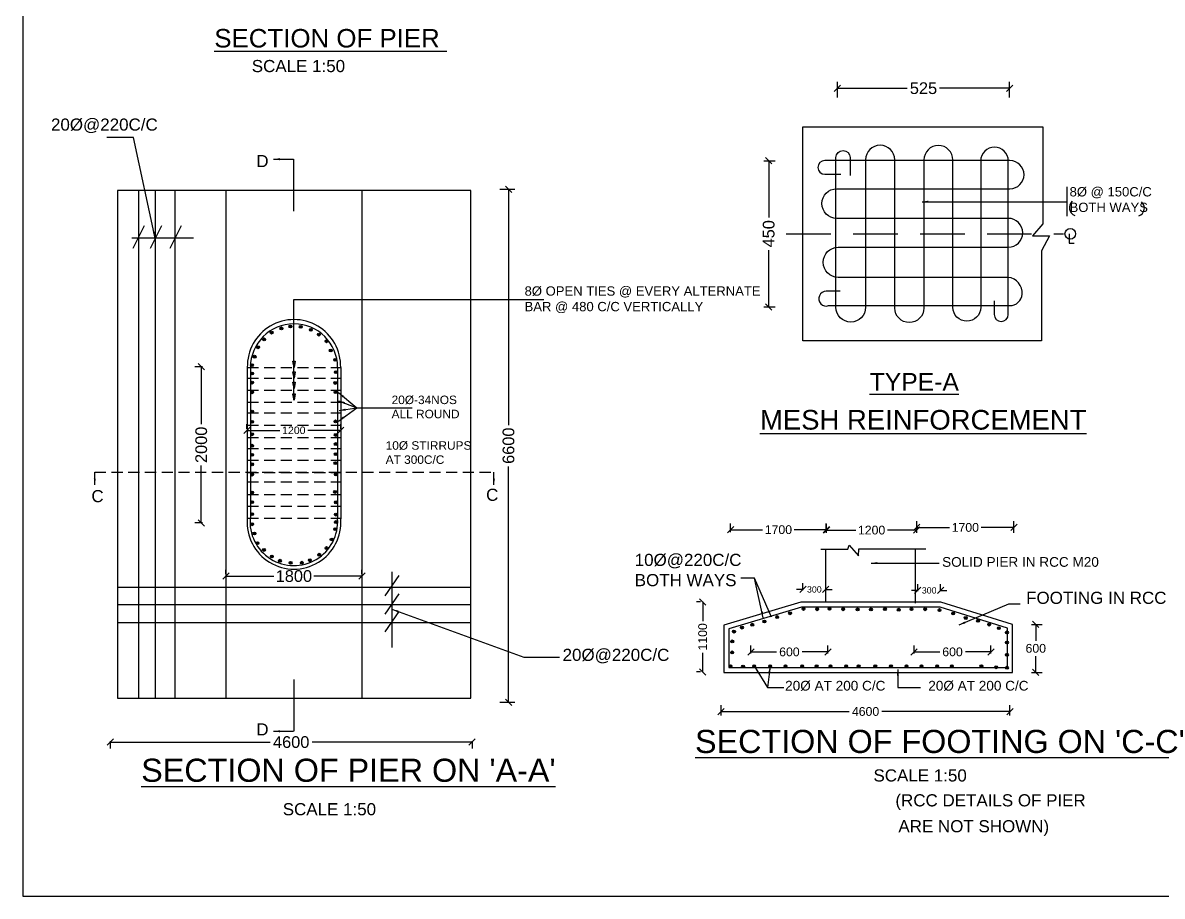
# Model space of a CAD drawing. Header units: inches. Extents: x 19306 to 19400.3, y 18779.3 to 18840.9.
# Drawn here: x 19305.98 to 19338.42, y 18779.34 to 18804.22 of the extents above; entities that cross this region are included whole.
import ezdxf

# ---------------------------------------------------------------- set-up
doc = ezdxf.new("R2010")
doc.units = ezdxf.units.IN
doc.header["$MEASUREMENT"] = 0
doc.linetypes.add('HIDDEN', pattern=[9.525, 6.35, -3.175])
for name, color, linetype in [('DIMENSION', 255, 'Continuous'), ('DRAWING', 2, 'Continuous'), ('HATCH', 7, 'Continuous'), ('TEXT', 255, 'Continuous')]:
    doc.layers.add(name, color=color, linetype=linetype)
doc.styles.get("Standard").update_dxf_attribs({"font": 'arial.ttf'})
doc.dimstyles.get("Standard").update_dxf_attribs({"dimtxt": 0.18, "dimasz": 0.18, "dimexe": 0.18, "dimexo": 0.0625, "dimgap": 0.09, "dimtad": 0, "dimtih": 1, "dimtoh": 1, "dimdec": 4, "dimzin": 0, "dimdsep": 46, "dimtxsty": 'Standard', "dimblk": 'OBLIQUE', "dimcen": 0.09, "dimadec": 0, "dimazin": 0, "dimtfac": 1, "dimtdec": 4, "dimtofl": 0, "dimtmove": 0, "dimatfit": 3, "dimfxl": 1, "dimtolj": 1, "dimtzin": 0, "dimarcsym": 0})

# ---------------------------------------------------------------- blocks, each defined once
blk = doc.blocks.new('_Oblique')
at = {"color": 0, "linetype": 'ByBlock', "lineweight": -2}
blk.add_line((-0.5, -0.5), (0.5, 0.5), dxfattribs=at)
blk = doc.blocks.new('*D3')
at = {"layer": 'Defpoints', "color": 0, "transparency": 16777216}
for p in [(19319.496, 18799.476), (19319.496, 18784.866), (19319.805, 18784.866)]:
    blk.add_point(p, dxfattribs=at)
at = {"layer": 'DIMENSION', "color": 0, "lineweight": -2, "transparency": 16777216}
for p, q in [((19319.558, 18799.476), (19319.985, 18799.476)), ((19319.805, 18799.476), (19319.805, 18792.759)), ((19319.805, 18784.866), (19319.805, 18791.583)), ((19319.558, 18784.866), (19319.985, 18784.866))]:
    blk.add_line(p, q, dxfattribs=at)
at = {"layer": 'DIMENSION', "color": 0, "lineweight": -2, "transparency": 16777216, "xscale": 0.18, "yscale": 0.18, "zscale": 0.18}
for p, rotation in [((19319.805, 18799.476), 90), ((19319.805, 18784.866), 270)]:
    blk.add_blockref('_Oblique', p, dxfattribs=dict(at, rotation=rotation))
at = {"layer": 'DIMENSION', "color": 0, "transparency": 16777216, "insert": (19319.805, 18792.171), "char_height": 0.3333, "attachment_point": 5, "rotation": 90}
blk.add_mtext('\\A1;6600', dxfattribs=at)
blk = doc.blocks.new('*D4')
at = {"layer": 'Defpoints', "color": 0, "transparency": 16777216}
for p in [(19308.468, 18783.816), (19318.765, 18783.816), (19318.765, 18783.729)]:
    blk.add_point(p, dxfattribs=at)
at = {"layer": 'DIMENSION', "color": 0, "lineweight": -2, "transparency": 16777216}
for p, q in [((19308.468, 18783.753), (19308.468, 18783.549)), ((19308.468, 18783.729), (19313.023, 18783.729)), ((19318.765, 18783.729), (19314.21, 18783.729)), ((19318.765, 18783.753), (19318.765, 18783.549))]:
    blk.add_line(p, q, dxfattribs=at)
at = {"layer": 'DIMENSION', "color": 0, "lineweight": -2, "transparency": 16777216, "xscale": 0.18, "yscale": 0.18, "zscale": 0.18, "rotation": 180}
blk.add_blockref('_Oblique', (19308.468, 18783.729), dxfattribs=at)
at = {"layer": 'DIMENSION', "color": 0, "lineweight": -2, "transparency": 16777216, "xscale": 0.18, "yscale": 0.18, "zscale": 0.18}
blk.add_blockref('_Oblique', (19318.765, 18783.729), dxfattribs=at)
at = {"layer": 'DIMENSION', "color": 0, "transparency": 16777216, "insert": (19313.617, 18783.729), "char_height": 0.3333, "attachment_point": 5}
blk.add_mtext('\\A1;4600', dxfattribs=at)
blk = doc.blocks.new('*D5')
at = {"layer": 'Defpoints', "color": 0, "transparency": 16777216}
for p in [(19312.357, 18792.591), (19315.026, 18792.609), (19315.026, 18792.591)]:
    blk.add_point(p, dxfattribs=at)
at = {"layer": 'DIMENSION', "color": 0, "lineweight": -2, "transparency": 16777216}
for p, q in [((19312.357, 18792.653), (19312.357, 18792.789)), ((19312.357, 18792.609), (19313.292, 18792.609)), ((19315.026, 18792.609), (19314.091, 18792.609)), ((19315.026, 18792.653), (19315.026, 18792.789))]:
    blk.add_line(p, q, dxfattribs=at)
at = {"layer": 'DIMENSION', "color": 0, "lineweight": -2, "transparency": 16777216, "xscale": 0.18, "yscale": 0.18, "zscale": 0.18, "rotation": 180}
blk.add_blockref('_Oblique', (19312.357, 18792.609), dxfattribs=at)
at = {"layer": 'DIMENSION', "color": 0, "lineweight": -2, "transparency": 16777216, "xscale": 0.18, "yscale": 0.18, "zscale": 0.18}
blk.add_blockref('_Oblique', (19315.026, 18792.609), dxfattribs=at)
at = {"layer": 'DIMENSION', "color": 0, "transparency": 16777216, "insert": (19313.692, 18792.609), "char_height": 0.2143, "attachment_point": 5}
blk.add_mtext('\\A1;1200', dxfattribs=at)
blk = doc.blocks.new('*D6')
at = {"layer": 'Defpoints', "color": 0, "transparency": 16777216}
for p in [(19311.152, 18794.421), (19311.057, 18789.971), (19311.152, 18789.971)]:
    blk.add_point(p, dxfattribs=at)
at = {"layer": 'DIMENSION', "color": 0, "lineweight": -2, "transparency": 16777216}
for p, q in [((19311.089, 18794.421), (19310.877, 18794.421)), ((19311.057, 18794.421), (19311.057, 18792.786)), ((19311.057, 18789.971), (19311.057, 18791.606)), ((19311.089, 18789.971), (19310.877, 18789.971))]:
    blk.add_line(p, q, dxfattribs=at)
at = {"layer": 'DIMENSION', "color": 0, "lineweight": -2, "transparency": 16777216, "xscale": 0.18, "yscale": 0.18, "zscale": 0.18}
for p, rotation in [((19311.057, 18794.421), 90), ((19311.057, 18789.971), 270)]:
    blk.add_blockref('_Oblique', p, dxfattribs=dict(at, rotation=rotation))
at = {"layer": 'DIMENSION', "color": 0, "transparency": 16777216, "insert": (19311.057, 18792.196), "char_height": 0.3333, "attachment_point": 5, "rotation": 90}
blk.add_mtext('\\A1;2000', dxfattribs=at)
blk = doc.blocks.new('*D7')
at = {"layer": 'Defpoints', "color": 0, "transparency": 16777216}
for p in [(19326.126, 18789.648), (19328.852, 18789.779), (19328.852, 18789.648)]:
    blk.add_point(p, dxfattribs=at)
at = {"layer": 'DIMENSION', "color": 0, "lineweight": -2, "transparency": 16777216}
for p, q in [((19326.126, 18789.71), (19326.126, 18789.959)), ((19328.852, 18789.71), (19328.852, 18789.959)), ((19326.126, 18789.779), (19327.038, 18789.779)), ((19328.852, 18789.779), (19327.94, 18789.779))]:
    blk.add_line(p, q, dxfattribs=at)
at = {"layer": 'DIMENSION', "color": 0, "lineweight": -2, "transparency": 16777216, "xscale": 0.18, "yscale": 0.18, "zscale": 0.18, "rotation": 180}
blk.add_blockref('_Oblique', (19326.126, 18789.779), dxfattribs=at)
at = {"layer": 'DIMENSION', "color": 0, "lineweight": -2, "transparency": 16777216, "xscale": 0.18, "yscale": 0.18, "zscale": 0.18}
blk.add_blockref('_Oblique', (19328.852, 18789.779), dxfattribs=at)
at = {"layer": 'DIMENSION', "color": 0, "transparency": 16777216, "insert": (19327.489, 18789.779), "char_height": 0.25, "attachment_point": 5}
blk.add_mtext('\\A1;1700', dxfattribs=at)
blk = doc.blocks.new('*D8')
at = {"layer": 'Defpoints', "color": 0, "transparency": 16777216}
for p in [(19328.859, 18789.626), (19331.426, 18789.767), (19331.426, 18789.626)]:
    blk.add_point(p, dxfattribs=at)
at = {"layer": 'DIMENSION', "color": 0, "lineweight": -2, "transparency": 16777216}
for p, q in [((19328.859, 18789.689), (19328.859, 18789.947)), ((19331.426, 18789.689), (19331.426, 18789.947)), ((19328.859, 18789.767), (19329.691, 18789.767)), ((19331.426, 18789.767), (19330.593, 18789.767))]:
    blk.add_line(p, q, dxfattribs=at)
at = {"layer": 'DIMENSION', "color": 0, "lineweight": -2, "transparency": 16777216, "xscale": 0.18, "yscale": 0.18, "zscale": 0.18, "rotation": 180}
blk.add_blockref('_Oblique', (19328.859, 18789.767), dxfattribs=at)
at = {"layer": 'DIMENSION', "color": 0, "lineweight": -2, "transparency": 16777216, "xscale": 0.18, "yscale": 0.18, "zscale": 0.18}
blk.add_blockref('_Oblique', (19331.426, 18789.767), dxfattribs=at)
at = {"layer": 'DIMENSION', "color": 0, "transparency": 16777216, "insert": (19330.142, 18789.767), "char_height": 0.25, "attachment_point": 5}
blk.add_mtext('\\A1;1200', dxfattribs=at)
blk = doc.blocks.new('*D9')
at = {"layer": 'Defpoints', "color": 0, "transparency": 16777216}
for p in [(19331.426, 18789.629), (19334.194, 18789.843), (19334.194, 18789.629)]:
    blk.add_point(p, dxfattribs=at)
at = {"layer": 'DIMENSION', "color": 0, "lineweight": -2, "transparency": 16777216}
for p, q in [((19331.426, 18789.691), (19331.426, 18790.023)), ((19334.194, 18789.691), (19334.194, 18790.023)), ((19331.426, 18789.843), (19332.359, 18789.843)), ((19334.194, 18789.843), (19333.261, 18789.843))]:
    blk.add_line(p, q, dxfattribs=at)
at = {"layer": 'DIMENSION', "color": 0, "lineweight": -2, "transparency": 16777216, "xscale": 0.18, "yscale": 0.18, "zscale": 0.18, "rotation": 180}
blk.add_blockref('_Oblique', (19331.426, 18789.843), dxfattribs=at)
at = {"layer": 'DIMENSION', "color": 0, "lineweight": -2, "transparency": 16777216, "xscale": 0.18, "yscale": 0.18, "zscale": 0.18}
blk.add_blockref('_Oblique', (19334.194, 18789.843), dxfattribs=at)
at = {"layer": 'DIMENSION', "color": 0, "transparency": 16777216, "insert": (19332.81, 18789.843), "char_height": 0.25, "attachment_point": 5}
blk.add_mtext('\\A1;1700', dxfattribs=at)
blk = doc.blocks.new('*D10')
at = {"layer": 'Defpoints', "color": 0, "transparency": 16777216}
for p in [(19328.186, 18787.992), (19328.836, 18788.078), (19328.836, 18787.992)]:
    blk.add_point(p, dxfattribs=at)
at = {"layer": 'DIMENSION', "color": 0, "lineweight": -2, "transparency": 16777216}
for p, q in [((19328.186, 18788.078), (19328.006, 18788.078)), ((19328.186, 18788.054), (19328.186, 18788.258)), ((19328.836, 18788.054), (19328.836, 18788.258)), ((19328.836, 18788.078), (19329.016, 18788.078))]:
    blk.add_line(p, q, dxfattribs=at)
at = {"layer": 'DIMENSION', "color": 0, "lineweight": -2, "transparency": 16777216, "xscale": 0.18, "yscale": 0.18, "zscale": 0.18}
blk.add_blockref('_Oblique', (19328.186, 18788.078), dxfattribs=at)
at = {"layer": 'DIMENSION', "color": 0, "lineweight": -2, "transparency": 16777216, "xscale": 0.18, "yscale": 0.18, "zscale": 0.18, "rotation": 180}
blk.add_blockref('_Oblique', (19328.836, 18788.078), dxfattribs=at)
at = {"layer": 'DIMENSION', "color": 0, "transparency": 16777216, "insert": (19328.511, 18788.078), "char_height": 0.18, "attachment_point": 5}
blk.add_mtext('\\A1;300', dxfattribs=at)
blk = doc.blocks.new('*D11')
at = {"layer": 'Defpoints', "color": 0, "transparency": 16777216}
for p in [(19332.104, 18788.05), (19331.455, 18787.964), (19332.104, 18787.964)]:
    blk.add_point(p, dxfattribs=at)
at = {"layer": 'DIMENSION', "color": 0, "lineweight": -2, "transparency": 16777216}
for p, q in [((19331.455, 18788.05), (19331.275, 18788.05)), ((19331.455, 18788.027), (19331.455, 18788.23)), ((19332.104, 18788.027), (19332.104, 18788.23)), ((19332.104, 18788.05), (19332.284, 18788.05))]:
    blk.add_line(p, q, dxfattribs=at)
at = {"layer": 'DIMENSION', "color": 0, "lineweight": -2, "transparency": 16777216, "xscale": 0.18, "yscale": 0.18, "zscale": 0.18}
blk.add_blockref('_Oblique', (19331.455, 18788.05), dxfattribs=at)
at = {"layer": 'DIMENSION', "color": 0, "lineweight": -2, "transparency": 16777216, "xscale": 0.18, "yscale": 0.18, "zscale": 0.18, "rotation": 180}
blk.add_blockref('_Oblique', (19332.104, 18788.05), dxfattribs=at)
at = {"layer": 'DIMENSION', "color": 0, "transparency": 16777216, "insert": (19331.78, 18788.05), "char_height": 0.18, "attachment_point": 5}
blk.add_mtext('\\A1;300', dxfattribs=at)
blk = doc.blocks.new('*D12')
at = {"layer": 'Defpoints', "color": 0, "transparency": 16777216}
for p in [(19326.707, 18786.186), (19328.897, 18786.298), (19328.897, 18786.186)]:
    blk.add_point(p, dxfattribs=at)
at = {"layer": 'DIMENSION', "color": 0, "lineweight": -2, "transparency": 16777216}
for p, q in [((19326.707, 18786.249), (19326.707, 18786.478)), ((19328.897, 18786.249), (19328.897, 18786.478)), ((19326.707, 18786.298), (19327.435, 18786.298)), ((19328.897, 18786.298), (19328.168, 18786.298))]:
    blk.add_line(p, q, dxfattribs=at)
at = {"layer": 'DIMENSION', "color": 0, "lineweight": -2, "transparency": 16777216, "xscale": 0.18, "yscale": 0.18, "zscale": 0.18, "rotation": 180}
blk.add_blockref('_Oblique', (19326.707, 18786.298), dxfattribs=at)
at = {"layer": 'DIMENSION', "color": 0, "lineweight": -2, "transparency": 16777216, "xscale": 0.18, "yscale": 0.18, "zscale": 0.18}
blk.add_blockref('_Oblique', (19328.897, 18786.298), dxfattribs=at)
at = {"layer": 'DIMENSION', "color": 0, "transparency": 16777216, "insert": (19327.802, 18786.298), "char_height": 0.25, "attachment_point": 5}
blk.add_mtext('\\A1;600', dxfattribs=at)
blk = doc.blocks.new('*D13')
at = {"layer": 'Defpoints', "color": 0, "transparency": 16777216}
for p in [(19325.858, 18784.426), (19334.081, 18784.601), (19334.081, 18784.426)]:
    blk.add_point(p, dxfattribs=at)
at = {"layer": 'DIMENSION', "color": 0, "lineweight": -2, "transparency": 16777216}
for p, q in [((19325.858, 18784.488), (19325.858, 18784.781)), ((19334.081, 18784.488), (19334.081, 18784.781)), ((19325.858, 18784.601), (19329.502, 18784.601)), ((19334.081, 18784.601), (19330.437, 18784.601))]:
    blk.add_line(p, q, dxfattribs=at)
at = {"layer": 'DIMENSION', "color": 0, "lineweight": -2, "transparency": 16777216, "xscale": 0.18, "yscale": 0.18, "zscale": 0.18, "rotation": 180}
blk.add_blockref('_Oblique', (19325.858, 18784.601), dxfattribs=at)
at = {"layer": 'DIMENSION', "color": 0, "lineweight": -2, "transparency": 16777216, "xscale": 0.18, "yscale": 0.18, "zscale": 0.18}
blk.add_blockref('_Oblique', (19334.081, 18784.601), dxfattribs=at)
at = {"layer": 'DIMENSION', "color": 0, "transparency": 16777216, "insert": (19329.97, 18784.601), "char_height": 0.25, "attachment_point": 5}
blk.add_mtext('\\A1;4600', dxfattribs=at)
blk = doc.blocks.new('*D21')
at = {"layer": 'Defpoints', "color": 0, "transparency": 16777216}
for p in [(19334.071, 18802.352), (19329.167, 18802.029), (19334.071, 18802.029)]:
    blk.add_point(p, dxfattribs=at)
at = {"layer": 'DIMENSION', "color": 0, "lineweight": -2, "transparency": 16777216}
for p, q in [((19329.167, 18802.091), (19329.167, 18802.532)), ((19329.167, 18802.352), (19331.159, 18802.352)), ((19334.071, 18802.352), (19332.078, 18802.352)), ((19334.071, 18802.091), (19334.071, 18802.532))]:
    blk.add_line(p, q, dxfattribs=at)
at = {"layer": 'DIMENSION', "color": 0, "lineweight": -2, "transparency": 16777216, "xscale": 0.18, "yscale": 0.18, "zscale": 0.18, "rotation": 180}
blk.add_blockref('_Oblique', (19329.167, 18802.352), dxfattribs=at)
at = {"layer": 'DIMENSION', "color": 0, "lineweight": -2, "transparency": 16777216, "xscale": 0.18, "yscale": 0.18, "zscale": 0.18}
blk.add_blockref('_Oblique', (19334.071, 18802.352), dxfattribs=at)
at = {"layer": 'DIMENSION', "color": 0, "transparency": 16777216, "insert": (19331.619, 18802.352), "char_height": 0.3333, "attachment_point": 5}
blk.add_mtext('\\A1;525', dxfattribs=at)
blk = doc.blocks.new('*D22')
at = {"layer": 'Defpoints', "color": 0, "transparency": 16777216}
for p in [(19327.008, 18800.289), (19327.008, 18796.125), (19327.212, 18796.125)]:
    blk.add_point(p, dxfattribs=at)
at = {"layer": 'DIMENSION', "color": 0, "lineweight": -2, "transparency": 16777216}
for p, q in [((19327.07, 18800.289), (19327.392, 18800.289)), ((19327.212, 18800.289), (19327.212, 18798.671)), ((19327.212, 18796.125), (19327.212, 18797.743)), ((19327.07, 18796.125), (19327.392, 18796.125))]:
    blk.add_line(p, q, dxfattribs=at)
at = {"layer": 'DIMENSION', "color": 0, "lineweight": -2, "transparency": 16777216, "xscale": 0.18, "yscale": 0.18, "zscale": 0.18}
for p, rotation in [((19327.212, 18800.289), 90), ((19327.212, 18796.125), 270)]:
    blk.add_blockref('_Oblique', p, dxfattribs=dict(at, rotation=rotation))
at = {"layer": 'DIMENSION', "color": 0, "transparency": 16777216, "insert": (19327.212, 18798.207), "char_height": 0.3333, "attachment_point": 5, "rotation": 90}
blk.add_mtext('\\A1;450', dxfattribs=at)
blk = doc.blocks.new('*D93')
at = {"layer": 'Defpoints', "color": 0, "transparency": 16777216}
for p in [(19331.351, 18786.186), (19333.541, 18786.298), (19333.541, 18786.186)]:
    blk.add_point(p, dxfattribs=at)
at = {"layer": 'DIMENSION', "color": 0, "lineweight": -2, "transparency": 16777216}
for p, q in [((19331.351, 18786.249), (19331.351, 18786.478)), ((19333.541, 18786.249), (19333.541, 18786.478)), ((19331.351, 18786.298), (19332.08, 18786.298)), ((19333.541, 18786.298), (19332.812, 18786.298))]:
    blk.add_line(p, q, dxfattribs=at)
at = {"layer": 'DIMENSION', "color": 0, "lineweight": -2, "transparency": 16777216, "xscale": 0.18, "yscale": 0.18, "zscale": 0.18, "rotation": 180}
blk.add_blockref('_Oblique', (19331.351, 18786.298), dxfattribs=at)
at = {"layer": 'DIMENSION', "color": 0, "lineweight": -2, "transparency": 16777216, "xscale": 0.18, "yscale": 0.18, "zscale": 0.18}
blk.add_blockref('_Oblique', (19333.541, 18786.298), dxfattribs=at)
at = {"layer": 'DIMENSION', "color": 0, "transparency": 16777216, "insert": (19332.446, 18786.298), "char_height": 0.25, "attachment_point": 5}
blk.add_mtext('\\A1;600', dxfattribs=at)
blk = doc.blocks.new('*D123')
at = {"layer": 'Defpoints', "color": 0, "transparency": 16777216}
for p in [(19325.337, 18787.724), (19325.333, 18785.731), (19325.337, 18785.731)]:
    blk.add_point(p, dxfattribs=at)
at = {"layer": 'DIMENSION', "color": 0, "lineweight": -2, "transparency": 16777216}
for p, q in [((19325.275, 18787.724), (19325.153, 18787.724)), ((19325.333, 18787.724), (19325.333, 18787.179)), ((19325.333, 18785.731), (19325.333, 18786.276)), ((19325.275, 18785.731), (19325.153, 18785.731))]:
    blk.add_line(p, q, dxfattribs=at)
at = {"layer": 'DIMENSION', "color": 0, "lineweight": -2, "transparency": 16777216, "xscale": 0.18, "yscale": 0.18, "zscale": 0.18}
for p, rotation in [((19325.333, 18787.724), 90), ((19325.333, 18785.731), 270)]:
    blk.add_blockref('_Oblique', p, dxfattribs=dict(at, rotation=rotation))
at = {"layer": 'DIMENSION', "color": 0, "transparency": 16777216, "insert": (19325.333, 18786.728), "char_height": 0.25, "attachment_point": 5, "rotation": 90}
blk.add_mtext('\\A1;1100', dxfattribs=at)
blk = doc.blocks.new('*D124')
at = {"layer": 'Defpoints', "color": 0, "transparency": 16777216}
for p in [(19311.758, 18788.457), (19315.631, 18788.457), (19315.631, 18788.457)]:
    blk.add_point(p, dxfattribs=at)
at = {"layer": 'DIMENSION', "color": 0, "lineweight": -2, "transparency": 16777216}
for p, q in [((19311.758, 18788.52), (19311.758, 18788.637)), ((19315.631, 18788.52), (19315.631, 18788.637)), ((19311.758, 18788.457), (19313.123, 18788.457)), ((19315.631, 18788.457), (19314.266, 18788.457))]:
    blk.add_line(p, q, dxfattribs=at)
at = {"layer": 'DIMENSION', "color": 0, "lineweight": -2, "transparency": 16777216, "xscale": 0.18, "yscale": 0.18, "zscale": 0.18, "rotation": 180}
blk.add_blockref('_Oblique', (19311.758, 18788.457), dxfattribs=at)
at = {"layer": 'DIMENSION', "color": 0, "lineweight": -2, "transparency": 16777216, "xscale": 0.18, "yscale": 0.18, "zscale": 0.18}
blk.add_blockref('_Oblique', (19315.631, 18788.457), dxfattribs=at)
at = {"layer": 'DIMENSION', "color": 0, "transparency": 16777216, "insert": (19313.694, 18788.457), "char_height": 0.3333, "attachment_point": 5}
blk.add_mtext('\\A1;1800', dxfattribs=at)
blk = doc.blocks.new('*D131')
at = {"layer": 'Defpoints', "color": 0, "transparency": 16777216}
for p in [(19334.634, 18787.082), (19334.634, 18785.716), (19334.816, 18785.716)]:
    blk.add_point(p, dxfattribs=at)
at = {"layer": 'DIMENSION', "color": 0, "lineweight": -2, "transparency": 16777216}
for p, q in [((19334.696, 18787.082), (19334.996, 18787.082)), ((19334.816, 18787.082), (19334.816, 18786.617)), ((19334.816, 18785.716), (19334.816, 18786.181)), ((19334.696, 18785.716), (19334.996, 18785.716))]:
    blk.add_line(p, q, dxfattribs=at)
at = {"layer": 'DIMENSION', "color": 0, "lineweight": -2, "transparency": 16777216, "xscale": 0.18, "yscale": 0.18, "zscale": 0.18}
for p, rotation in [((19334.816, 18787.082), 90), ((19334.816, 18785.716), 270)]:
    blk.add_blockref('_Oblique', p, dxfattribs=dict(at, rotation=rotation))
at = {"layer": 'DIMENSION', "color": 0, "transparency": 16777216, "insert": (19334.816, 18786.399), "char_height": 0.25, "attachment_point": 5}
blk.add_mtext('\\A1;600', dxfattribs=at)

msp = doc.modelspace()

# ---------------------------------------------------------------- hatches: boundary and pattern name
at = {"layer": 'DRAWING'}
h = msp.add_hatch(color=256, dxfattribs=at)
h.paths.add_polyline_path([(19313.66848, 18794.59771), (19313.72795, 18794.59771), (19313.69729, 18794.41564), (19313.66754, 18794.59483)])
h.paths.add_polyline_path([(19313.66848, 18794.27697), (19313.72795, 18794.27697), (19313.69729, 18794.0949), (19313.66754, 18794.27409)])
h.paths.add_polyline_path([(19313.66848, 18793.97868), (19313.72795, 18793.97868), (19313.69729, 18793.79661), (19313.66754, 18793.9758)])
at = {"layer": 'HATCH'}
for points in [[(19313.37829, 18795.51252, 1), (19313.29658, 18795.51252, 1)], [(19313.63585, 18795.56766, 1), (19313.55414, 18795.56766, 1)], [(19313.93019, 18795.55715, 1), (19313.84848, 18795.55715, 1)], [(19314.21606, 18795.47134, 1), (19314.13435, 18795.47134, 1)], [(19312.88841, 18795.19998, 1), (19312.80671, 18795.19998, 1)], [(19313.10123, 18795.39273, 1), (19313.01952, 18795.39273, 1)], [(19314.44625, 18795.3357, 1), (19314.36455, 18795.3357, 1)], [(19314.66275, 18795.1463, 1), (19314.58105, 18795.1463, 1)], [(19312.71473, 18794.97383, 1), (19312.63302, 18794.97383, 1)], [(19314.78385, 18794.88424, 1), (19314.70214, 18794.88424, 1)], [(19312.54054, 18794.46523, 1), (19312.45884, 18794.46523, 1)], [(19312.6154, 18794.70686, 1), (19312.5337, 18794.70686, 1)], [(19314.91051, 18794.61847, 1), (19314.82881, 18794.61847, 1)], [(19312.54614, 18794.22945, 1), (19312.46443, 18794.22945, 1)], [(19314.9291, 18794.26724, 1), (19314.84739, 18794.26724, 1)], [(19312.54614, 18793.96728, 1), (19312.46443, 18793.96728, 1)], [(19314.91234, 18793.95951, 1), (19314.83064, 18793.95951, 1)], [(19312.54614, 18793.69323, 1), (19312.46443, 18793.69323, 1)], [(19314.92241, 18793.6986, 1), (19314.8407, 18793.6986, 1)], [(19312.54614, 18793.14118, 1), (19312.46443, 18793.14118, 1)], [(19312.54614, 18792.85081, 1), (19312.46443, 18792.85081, 1)], [(19314.91856, 18792.86359, 1), (19314.83686, 18792.86359, 1)], [(19312.54614, 18792.49592, 1), (19312.46443, 18792.49592, 1)], [(19314.92638, 18792.477, 1), (19314.84467, 18792.477, 1)], [(19312.54614, 18792.16988, 1), (19312.46443, 18792.16988, 1)], [(19314.92643, 18792.21954, 1), (19314.84473, 18792.21954, 1)], [(19312.54614, 18791.9105, 1), (19312.46443, 18791.9105, 1)], [(19314.92599, 18791.92944, 1), (19314.84428, 18791.92944, 1)], [(19312.54614, 18791.64095, 1), (19312.46443, 18791.64095, 1)], [(19314.91663, 18791.67588, 1), (19314.83492, 18791.67588, 1)], [(19312.54614, 18791.34919, 1), (19312.46443, 18791.34919, 1)], [(19314.93192, 18791.35205, 1), (19314.85021, 18791.35205, 1)], [(19314.90691, 18790.85551, 1), (19314.8252, 18790.85551, 1)], [(19312.54614, 18790.83728, 1), (19312.46443, 18790.83728, 1)], [(19312.54614, 18790.56355, 1), (19312.46443, 18790.56355, 1)], [(19314.92761, 18790.55897, 1), (19314.8459, 18790.55897, 1)], [(19312.54614, 18790.22135, 1), (19312.46443, 18790.22135, 1)], [(19314.92939, 18790.20858, 1), (19314.84768, 18790.20858, 1)], [(19312.54614, 18789.93443, 1), (19312.46443, 18789.93443, 1)], [(19314.93284, 18789.99717, 1), (19314.85113, 18789.99717, 1)], [(19312.61148, 18789.66992, 1), (19312.52978, 18789.66992, 1)], [(19314.90855, 18789.79269, 1), (19314.82685, 18789.79269, 1)], [(19312.69805, 18789.39524, 1), (19312.61634, 18789.39524, 1)], [(19314.66173, 18789.25656, 1), (19314.58003, 18789.25656, 1)], [(19314.81085, 18789.49984, 1), (19314.72914, 18789.49984, 1)], [(19312.88316, 18789.20371, 1), (19312.80145, 18789.20371, 1)], [(19313.10789, 18789.0144, 1), (19313.02619, 18789.0144, 1)], [(19314.4589, 18789.06637, 1), (19314.3772, 18789.06637, 1)], [(19313.33858, 18788.89491, 1), (19313.25688, 18788.89491, 1)], [(19313.64129, 18788.83567, 1), (19313.55958, 18788.83567, 1)], [(19313.9627, 18788.83879, 1), (19313.881, 18788.83879, 1)], [(19314.19052, 18788.90737, 1), (19314.10881, 18788.90737, 1)], [(19327.49464, 18787.29149, 1), (19327.41294, 18787.29149, 1)], [(19327.86198, 18787.39813, 1), (19327.78028, 18787.39813, 1)], [(19328.24247, 18787.52227, 1), (19328.16077, 18787.52227, 1)], [(19328.63235, 18787.51389, 1), (19328.55064, 18787.51389, 1)], [(19328.9845, 18787.52646, 1), (19328.90279, 18787.52646, 1)], [(19329.37437, 18787.51389, 1), (19329.29267, 18787.51389, 1)], [(19329.78521, 18787.50972, 1), (19329.7035, 18787.50972, 1)], [(19330.16384, 18787.50855, 1), (19330.08213, 18787.50855, 1)], [(19330.56132, 18787.518, 1), (19330.47961, 18787.518, 1)], [(19330.95404, 18787.4991, 1), (19330.87233, 18787.4991, 1)], [(19331.31837, 18787.518, 1), (19331.23667, 18787.518, 1)], [(19331.70639, 18787.51329, 1), (19331.62468, 18787.51329, 1)], [(19332.11435, 18787.48952, 1), (19332.03264, 18787.48952, 1)], [(19332.50634, 18787.39103, 1), (19332.42463, 18787.39103, 1)], [(19326.49072, 18786.99006, 1), (19326.40901, 18786.99006, 1)], [(19326.78524, 18787.07257, 1), (19326.70353, 18787.07257, 1)], [(19327.13065, 18787.16533, 1), (19327.04894, 18787.16533, 1)], [(19332.86348, 18787.26467, 1), (19332.78178, 18787.26467, 1)], [(19333.2142, 18787.18554, 1), (19333.1325, 18787.18554, 1)], [(19333.53097, 18787.07629, 1), (19333.44926, 18787.07629, 1)], [(19333.80696, 18786.97629, 1), (19333.72525, 18786.97629, 1)], [(19326.26479, 18786.87719, 1), (19326.18308, 18786.87719, 1)], [(19334.0369, 18786.85367, 1), (19333.95519, 18786.85367, 1)], [(19326.21727, 18786.59747, 1), (19326.13556, 18786.59747, 1)], [(19334.0369, 18786.56814, 1), (19333.95519, 18786.56814, 1)], [(19326.2128, 18786.28425, 1), (19326.13109, 18786.28425, 1)], [(19334.0369, 18786.21465, 1), (19333.95519, 18786.21465, 1)], [(19326.16646, 18785.89278, 1), (19326.08475, 18785.89278, 1)], [(19326.52217, 18785.8815, 1), (19326.44046, 18785.8815, 1)], [(19326.84018, 18785.89145, 1), (19326.75848, 18785.89145, 1)], [(19327.2931, 18785.89145, 1), (19327.21139, 18785.89145, 1)], [(19327.7324, 18785.89145, 1), (19327.65069, 18785.89145, 1)], [(19328.20455, 18785.89145, 1), (19328.12285, 18785.89145, 1)], [(19328.618, 18785.89145, 1), (19328.53629, 18785.89145, 1)], [(19329.01368, 18785.89145, 1), (19328.93197, 18785.89145, 1)], [(19329.45846, 18785.89145, 1), (19329.37676, 18785.89145, 1)], [(19329.81198, 18785.89145, 1), (19329.73027, 18785.89145, 1)], [(19330.28779, 18785.89145, 1), (19330.20608, 18785.89145, 1)], [(19330.73266, 18785.89145, 1), (19330.65095, 18785.89145, 1)], [(19331.17459, 18785.89145, 1), (19331.09289, 18785.89145, 1)], [(19331.60299, 18785.89145, 1), (19331.52129, 18785.89145, 1)], [(19332.04838, 18785.89145, 1), (19331.96668, 18785.89145, 1)], [(19332.4674, 18785.89145, 1), (19332.38569, 18785.89145, 1)], [(19333.30917, 18785.89145, 1), (19333.22746, 18785.89145, 1)], [(19333.73082, 18785.86035, 1), (19333.64911, 18785.86035, 1)], [(19334.0369, 18785.84757, 1), (19333.95519, 18785.84757, 1)]]:
    msp.add_hatch(color=256, dxfattribs=at).paths.add_polyline_path(points)

# ---------------------------------------------------------------- linework, layer by layer
at = {"layer": 'DIMENSION'}
for points in [[(19313.69179, 18798.85371), (19313.69179, 18800.33012)], [(19335.76231, 18798.20773), (19335.76231, 18797.94309), (19335.90686, 18797.94309)], [(19315.4886, 18793.24783), (19317.05998, 18793.24783)]]:
    msp.add_lwpolyline(points, dxfattribs=at)
msp.add_circle((19335.79925, 18798.20523), 0.15215, dxfattribs=at)
for centre, start, end in [((19336.00726, 18798.95516), 130.344503, 250.667672), ((19337.67409, 18798.94021), 289.332328, 49.655497)]:
    msp.add_arc(centre, 0.23617, start, end, dxfattribs=at)
at = {"layer": 'DRAWING', "linetype": 'HIDDEN', "ltscale": 0.2}
msp.add_line((19327.7135, 18798.209), (19335.6043, 18798.209), dxfattribs=at)
at = {"layer": 'DRAWING'}
for points in [[(19400.32843, 18840.87525), (19305.97568, 18840.87525), (19305.97568, 18779.34083), (19400.32843, 18779.34083)], [(19308.66961, 18784.98301), (19318.73414, 18784.98301), (19318.73414, 18799.44416), (19308.66961, 18799.44416), (19308.66961, 18784.98301)], [(19313.66868, 18794.58217), (19313.72814, 18794.58217), (19313.69748, 18794.40011), (19313.66774, 18794.5793)], [(19313.66848, 18794.27697), (19313.72795, 18794.27697), (19313.69729, 18794.0949), (19313.66754, 18794.27409)], [(19313.66868, 18793.98001), (19313.72814, 18793.98001), (19313.69748, 18793.79795), (19313.66774, 18793.97714)], [(19313.66868, 18793.64605), (19313.72814, 18793.64605), (19313.69748, 18793.46399), (19313.66774, 18793.64317)], [(19325.93508, 18785.71605), (19334.15747, 18785.71605), (19334.15747, 18787.08187), (19332.11075, 18787.71521), (19328.1269, 18787.71521), (19325.93508, 18787.06473), (19325.93508, 18785.71605)], [(19326.07685, 18785.85782), (19334.0157, 18785.85782), (19334.0157, 18786.97734), (19332.08931, 18787.57345), (19328.14749, 18787.57345), (19326.07685, 18786.95892)]]:
    msp.add_lwpolyline(points, close=True, dxfattribs=at)
for points in [[(19335.0184, 18801.25539), (19335.0184, 18798.49218), (19334.72495, 18798.14458), (19335.2045, 18798.14458), (19334.98269, 18797.72116), (19334.98269, 18795.15361), (19328.18351, 18795.15361), (19328.18351, 18801.25389), (19335.0184, 18801.25389)], [(19309.27021, 18799.44416), (19309.27021, 18784.98301)], [(19309.74633, 18799.44416), (19309.74633, 18784.98301)], [(19310.302, 18799.44416), (19310.302, 18784.98301)], [(19311.75811, 18799.44416), (19311.75811, 18784.98301)], [(19315.63087, 18799.44416), (19315.63087, 18784.98301)], [(19335.70493, 18799.54624), (19335.70493, 18798.71001)], [(19309.1197, 18797.80035), (19309.43934, 18798.44373)], [(19309.61617, 18797.80035), (19309.93581, 18798.44373)], [(19310.17123, 18797.80035), (19310.49087, 18798.44373)], [(19309.0818, 18798.08712), (19310.83516, 18798.08712)], [(19312.36811, 18794.40151), (19312.36811, 18790.08897)], [(19312.45602, 18794.40151), (19312.45602, 18790.08897)], [(19314.93856, 18794.40151), (19314.93856, 18790.08897)], [(19315.02646, 18794.40151), (19315.02646, 18790.08897)], [(19328.69963, 18789.2258), (19329.46458, 18789.2258), (19329.50423, 18789.34119), (19329.76987, 18789.03621), (19329.77779, 18789.23028), (19331.68522, 18789.23028)], [(19328.83994, 18787.71969), (19328.83994, 18789.22653)], [(19331.39522, 18787.68749), (19331.39522, 18789.21035)], [(19316.29472, 18787.89422), (19316.68815, 18788.47042)], [(19316.48393, 18788.57903), (19316.48393, 18786.42727)], [(19308.66961, 18788.14171), (19318.73414, 18788.14171)], [(19316.29472, 18787.37358), (19316.68815, 18787.94978)], [(19308.66961, 18787.64554), (19318.73414, 18787.64554)], [(19316.29472, 18786.87047), (19316.68815, 18787.44667)], [(19308.66961, 18787.13808), (19318.73414, 18787.13808)], [(19313.69179, 18785.51583), (19313.69179, 18784.03942)]]:
    msp.add_lwpolyline(points, dxfattribs=at)
for points in [[(19333.63179, 18796.29736), (19333.63179, 18795.91192, 1), (19334.03321, 18795.91192), (19334.03321, 18800.28113, 1), (19333.24834, 18800.28113), (19333.24834, 18796.11373, -1), (19332.45694, 18796.11373), (19332.45694, 18800.30878, 1), (19331.63054, 18800.30878), (19331.63054, 18796.09283, -1), (19330.80163, 18796.09283), (19330.80163, 18800.3135, 1), (19329.9693, 18800.3135), (19329.9693, 18796.11421, -1), (19329.12771, 18796.11421), (19329.12771, 18800.3752, -1), (19329.53217, 18800.3752), (19329.53217, 18799.87005)], [(19329.24434, 18796.56919), (19328.84896, 18796.56919, 1.18702833), (19328.91934, 18796.16064), (19334.07378, 18796.16064, 0.39098415), (19334.42862, 18796.4882, 0.40765309), (19334.0312, 18796.96561), (19329.19421, 18796.96561, -1), (19329.19421, 18797.82337), (19334.03175, 18797.82337, 1), (19334.03175, 18798.64632), (19329.14936, 18798.64632, -1), (19329.14936, 18799.48966), (19334.08107, 18799.48966, 1), (19334.08107, 18800.29132), (19329.12751, 18800.29132), (19328.81048, 18800.29132, 1), (19328.81048, 18799.90155), (19329.268, 18799.90155)]]:
    msp.add_lwpolyline(points, format="xyb", dxfattribs=at)
at = {"layer": 'DRAWING', "linetype": 'HIDDEN', "ltscale": 0.05}
for points in [[(19312.36811, 18794.39872), (19315.02646, 18794.39872)], [(19312.36811, 18794.0949), (19315.02646, 18794.0949)], [(19312.36811, 18793.75124), (19315.02646, 18793.75124)], [(19312.36811, 18793.41527), (19315.02646, 18793.41527)], [(19312.36811, 18793.10503), (19315.02646, 18793.10503)], [(19312.36811, 18792.7525), (19315.02646, 18792.7525)], [(19312.36811, 18792.40815), (19315.02646, 18792.40815)], [(19312.36811, 18792.09472), (19315.02646, 18792.09472)], [(19312.36811, 18791.76376), (19315.02646, 18791.76376)], [(19308.0261, 18791.41855), (19319.38952, 18791.41855)], [(19312.36811, 18791.40781), (19315.02646, 18791.40781)], [(19312.36811, 18791.14255), (19315.02646, 18791.14255)], [(19312.36811, 18790.78039), (19315.02646, 18790.78039)], [(19312.36811, 18790.44971), (19315.02646, 18790.44971)], [(19312.36811, 18790.11117), (19315.02646, 18790.11117)]]:
    msp.add_lwpolyline(points, dxfattribs=at)
at = {"layer": 'DRAWING'}
for centre in [(19313.33743, 18795.51252), (19313.595, 18795.56766), (19313.88934, 18795.55715), (19314.1752, 18795.47134), (19312.84756, 18795.19998), (19313.06037, 18795.39273), (19314.4054, 18795.3357), (19314.6219, 18795.1463), (19312.67387, 18794.97383), (19314.743, 18794.88424), (19312.49969, 18794.46523), (19312.57455, 18794.70686), (19314.86966, 18794.61847), (19312.50528, 18794.22945), (19314.88824, 18794.26724), (19312.50528, 18793.96728), (19314.87149, 18793.95951), (19312.50528, 18793.69323), (19314.88155, 18793.6986), (19312.50528, 18793.14118), (19312.50528, 18792.85081), (19314.87771, 18792.86359), (19312.50528, 18792.49592), (19314.88553, 18792.477), (19312.50528, 18792.16988), (19314.88558, 18792.21954), (19312.50528, 18791.9105), (19314.88513, 18791.92944), (19312.50528, 18791.64095), (19314.87578, 18791.67588), (19312.50528, 18791.34919), (19314.89107, 18791.35205), (19314.86605, 18790.85551), (19312.50528, 18790.83728), (19312.50528, 18790.56355), (19314.88675, 18790.55897), (19312.50528, 18790.22135), (19314.88853, 18790.20858), (19312.50528, 18789.93443), (19314.89198, 18789.99717), (19312.57063, 18789.66992), (19314.8677, 18789.79269), (19312.6572, 18789.39524), (19314.62088, 18789.25656), (19314.77, 18789.49984), (19312.84231, 18789.20371), (19313.06704, 18789.0144), (19314.41805, 18789.06637), (19313.29773, 18788.89491), (19313.60043, 18788.83567), (19313.92185, 18788.83879), (19314.14967, 18788.90737), (19327.45379, 18787.29149), (19327.82113, 18787.39813), (19328.20162, 18787.52227), (19328.59149, 18787.51389), (19328.94365, 18787.52646), (19329.33352, 18787.51389), (19329.74435, 18787.50972), (19330.12299, 18787.50855), (19330.52046, 18787.518), (19330.91318, 18787.4991), (19331.27752, 18787.518), (19331.66554, 18787.51329), (19332.07349, 18787.48952), (19332.46548, 18787.39103), (19326.44987, 18786.99006), (19326.74438, 18787.07257), (19327.0898, 18787.16533), (19332.82263, 18787.26467), (19333.17335, 18787.18554), (19333.49011, 18787.07629), (19333.7661, 18786.97629), (19326.22393, 18786.87719), (19333.99604, 18786.85367), (19326.17641, 18786.59747), (19333.99604, 18786.56814), (19326.17194, 18786.28425), (19333.99604, 18786.21465), (19326.1256, 18785.89278), (19326.48131, 18785.8815), (19326.79933, 18785.89145), (19327.25225, 18785.89145), (19327.69155, 18785.89145), (19328.1637, 18785.89145), (19328.57715, 18785.89145), (19328.97282, 18785.89145), (19329.41761, 18785.89145), (19329.77112, 18785.89145), (19330.24694, 18785.89145), (19330.6918, 18785.89145), (19331.13374, 18785.89145), (19331.56214, 18785.89145), (19332.00753, 18785.89145), (19332.42654, 18785.89145), (19333.26831, 18785.89145), (19333.68997, 18785.86035), (19333.99604, 18785.84757)]:
    msp.add_circle(centre, 0.04085, dxfattribs=at)
for centre, radius, start, end in [((19313.69729, 18794.43363), 1.32956, 358.615846, 181.384154), ((19313.69729, 18794.39984), 1.24127, 0.077108, 179.922892), ((19313.69729, 18789.98971), 1.33288, 175.728852, 4.271148), ((19313.69311, 18790.00674), 1.24816, 174.947995, 3.777488)]:
    msp.add_arc(centre, radius, start, end, dxfattribs=at)

# ---------------------------------------------------------------- texts
at = {"layer": 'TEXT'}
for s, height, p in [('%%USECTION OF PIER ', 0.5268042, (19311.42825, 18803.51277)), ('SCALE 1:50', 0.3456, (19312.49515, 18802.81145)), ('D', 0.3456, (19312.62476, 18800.10489)), ('%%UTYPE-A', 0.503757, (19330.08628, 18793.73922)), ('%%UMESH REINFORCEMENT', 0.5597295, (19326.96429, 18792.62971)), ('D', 0.3456, (19312.62476, 18783.91905)), ("%%USECTION OF FOOTING ON 'C-C'", 0.6585053, (19325.11461, 18783.41999)), ("%%USECTION OF PIER ON 'A-A'", 0.6585053, (19309.34688, 18782.59928)), ('SCALE 1:50', 0.3456, (19330.19493, 18782.60815)), ('(RCC DETAILS OF PIER', 0.3456, (19330.81949, 18781.89913)), ('SCALE 1:50', 0.3456, (19313.37685, 18781.64563)), ('ARE NOT SHOWN)', 0.3456, (19330.90465, 18781.16175))]:
    msp.add_text(s, height=height, dxfattribs=at).set_placement(p)
at = {"layer": 'TEXT', "attachment_point": 1}
for s, insert, char_height, width in [('20{\\fArial|b0|i0|c0|p32;Ø@220C/C}', (19306.77853, 18801.4897), 0.3456, 1.9336765), ('{\\fArial|b0|i0|c0|p32;8Ø @ }150C/C\\P{\\fArial|b0|i0|c0|p32;BOTH WAYS}', (19335.7789, 18799.53661), 0.266112, 7.0380288), ('{\\fArial|b0|i0|c0|p32;8Ø OPEN TIES @ EVERY ALTERNATE\\PBAR @ 480 C/C VERTICALLY}', (19320.2619, 18796.70993), 0.266112, 7.0380288), ('20{\\fArial|b0|i0|c0|p32;Ø-34NOS\\PALL ROUND}', (19316.47636, 18793.59825), 0.24192, 6.398208), ('10{\\fArial|b0|i0|c0|p32;Ø STIRRUPS\\PAT 300C/C}', (19316.30695, 18792.2989), 0.24192, 6.398208), ('C', (19307.92897, 18790.90867), 0.3456, 1.9336765), ('C', (19319.16643, 18790.94666), 0.3456, 1.9336765), ('10{\\fArial|b0|i0|c0|p32;Ø@220C/C\\P}BOTH WAYS', (19323.3978, 18789.09245), 0.3456, 6.1678592), ('SOLID PIER IN RCC M20', (19332.14891, 18788.99936), 0.27648, 4.7980421), ('FOOTING IN RCC M20', (19334.54141, 18788.01217), 0.3456, 5.9975526), ('20{\\fArial|b0|i0|c0|p32;Ø@220C/C}', (19321.34476, 18786.38758), 0.3456, 1.9336765), ('20{\\fArial|b0|i0|c0|p32;Ø AT 200 C/C}', (19327.68057, 18785.47447), 0.27648, 4.7980421), ('20{\\fArial|b0|i0|c0|p32;Ø AT 200 C/C}', (19331.75546, 18785.47447), 0.27648, 4.7980421)]:
    msp.add_mtext(s, dxfattribs=dict(at, insert=insert, char_height=char_height, width=width))

# ---------------------------------------------------------------- dimensions: what is measured, and where the dimension line sits
at = {"layer": 'DIMENSION'}
for base, p1, p2, text, override, picture, middle in [((19334.07074, 18802.35203), (19329.16708, 18802.02866), (19334.07074, 18802.02866), '525', {"dimtxt": 0.333333, "dimblk1": 'Oblique', "dimblk2": 'Oblique', "dimsah": 1}, '*D21', (19331.61891, 18802.35203)), ((19315.02646, 18792.60854), (19312.35685, 18792.59099), (19315.02646, 18792.59099), '1200', {"dimtxt": 0.214286, "dimblk1": 'Oblique', "dimblk2": 'Oblique', "dimsah": 1}, '*D5', (19313.69165, 18792.60854)), ((19328.85243, 18789.77887), (19326.12594, 18789.64797), (19328.85243, 18789.64797), '1700', {"dimtxt": 0.25, "dimblk1": 'Oblique', "dimblk2": 'Oblique', "dimsah": 1}, '*D7', (19327.48919, 18789.77887)), ((19331.42575, 18789.76749), (19328.85855, 18789.6261), (19331.42575, 18789.6261), '1200', {"dimtxt": 0.25, "dimblk1": 'Oblique', "dimblk2": 'Oblique', "dimsah": 1}, '*D8', (19330.14215, 18789.76749)), ((19334.1938, 18789.84323), (19331.42575, 18789.62878), (19334.1938, 18789.62878), '1700', {"dimtxt": 0.25, "dimblk1": 'Oblique', "dimblk2": 'Oblique', "dimsah": 1}, '*D9', (19332.80978, 18789.84323)), ((19328.8361, 18788.07766), (19328.18641, 18787.99175), (19328.8361, 18787.99175), '300', {"dimblk1": 'Oblique', "dimblk2": 'Oblique', "dimsah": 1}, '*D10', (19328.51125, 18788.07766)), ((19332.10442, 18788.04994), (19331.45474, 18787.96403), (19332.10442, 18787.96403), '300', {"dimblk1": 'Oblique', "dimblk2": 'Oblique', "dimsah": 1}, '*D11', (19331.77958, 18788.04994)), ((19328.8966, 18786.29818), (19326.70667, 18786.18615), (19328.8966, 18786.18615), '600', {"dimtxt": 0.25, "dimblk1": 'Oblique', "dimblk2": 'Oblique', "dimsah": 1}, '*D12', (19327.80164, 18786.29818)), ((19333.54096, 18786.29818), (19331.35102, 18786.18615), (19333.54096, 18786.18615), '600', {"dimtxt": 0.25, "dimblk1": 'Oblique', "dimblk2": 'Oblique', "dimsah": 1}, '*D93', (19332.44599, 18786.29818)), ((19318.76482, 18783.72938), (19308.46832, 18783.81586), (19318.76482, 18783.81586), '4600', {"dimtxt": 0.333333, "dimblk1": 'Oblique', "dimblk2": 'Oblique', "dimsah": 1}, '*D4', (19313.61657, 18783.72938))]:
    dim = msp.add_linear_dim(base=base, p1=p1, p2=p2, text=text, dimstyle='Standard', override=override, dxfattribs=at)
    dim.commit()
    dim.dimension.update_dxf_attribs({"geometry": picture, "text_midpoint": middle})
for base, p1, p2, text, override, picture, middle in [((19327.21214, 18796.12542), (19327.00756, 18800.28853), (19327.00756, 18796.12542), '450', {"dimtxt": 0.333333, "dimblk1": 'Oblique', "dimblk2": 'Oblique', "dimsah": 1}, '*D22', (19327.21214, 18798.20698)), ((19319.80472, 18784.86632), (19319.49572, 18799.4759), (19319.49572, 18784.86632), '6600', {"dimtxt": 0.333333, "dimblk1": 'Oblique', "dimblk2": 'Oblique', "dimsah": 1}, '*D3', (19319.80472, 18792.17111)), ((19311.05707, 18789.97103), (19311.152, 18794.42118), (19311.152, 18789.97103), '2000', {"dimtxt": 0.333333, "dimblk1": 'Oblique', "dimblk2": 'Oblique', "dimsah": 1}, '*D6', (19311.05707, 18792.1961)), ((19325.33294, 18785.73095), (19325.33723, 18787.7242), (19325.33723, 18785.73095), '1100', {"dimtxt": 0.25, "dimblk1": 'Oblique', "dimblk2": 'Oblique', "dimsah": 1}, '*D123', (19325.33294, 18786.72758))]:
    dim = msp.add_linear_dim(base=base, p1=p1, p2=p2, angle=90, text=text, dimstyle='Standard', override=override, dxfattribs=at)
    dim.commit()
    dim.dimension.update_dxf_attribs({"geometry": picture, "text_midpoint": middle, "text_rotation": 90})
dim = msp.add_aligned_dim(p1=(19311.75811, 18788.45712), p2=(19315.63087, 18788.45712), distance=0, text='1800', dimstyle='Standard', override={"dimtxt": 0.333333, "dimblk1": 'Oblique', "dimblk2": 'Oblique', "dimsah": 1}, dxfattribs=at)
dim.commit()
dim.dimension.update_dxf_attribs({"geometry": '*D124', "text_midpoint": (19313.69449, 18788.45712)})
dim = msp.add_linear_dim(base=(19334.81598, 18785.71605), p1=(19334.63399, 18787.08187), p2=(19334.63399, 18785.71605), angle=90, text='600', dimstyle='Standard', override={"dimtxt": 0.25, "dimblk1": 'Oblique', "dimblk2": 'Oblique', "dimsah": 1}, dxfattribs=at)
dim.commit()
dim.dimension.update_dxf_attribs({"geometry": '*D131', "text_midpoint": (19334.81598, 18786.39896)})
dim = msp.add_linear_dim(base=(19334.08076, 18784.60123), p1=(19325.85837, 18784.42583), p2=(19334.08076, 18784.42583), text='4600', dimstyle='Standard', override={"dimtxt": 0.25, "dimblk1": 'Oblique', "dimblk2": 'Oblique', "dimsah": 1}, dxfattribs=at)
dim.commit()
dim.dimension.update_dxf_attribs({"geometry": '*D13', "text_midpoint": (19329.96957, 18784.60123), "dimtype": 160})

# ---------------------------------------------------------------- leaders
for points in [[(19309.74157, 18798.08195), (19309.12834, 18800.94519), (19308.37125, 18800.94519)], [(19313.11518, 18800.3313), (19313.68609, 18800.3313)], [(19313.69683, 18793.46548), (19313.69683, 18796.33822), (19320.81228, 18796.33822)], [(19314.96378, 18793.68246), (19315.4886, 18793.24783)], [(19314.9683, 18793.45401), (19315.4886, 18793.24783)], [(19314.96844, 18792.87469), (19315.4886, 18793.24783)], [(19314.98284, 18793.17233), (19315.4886, 18793.24783)], [(19330.12561, 18788.82885), (19332.06297, 18788.82885)], [(19327.05816, 18787.26618), (19326.80557, 18788.3964), (19326.42325, 18788.3964)], [(19327.28896, 18787.29149), (19326.80557, 18788.3964)], [(19316.48733, 18787.51201), (19320.24044, 18786.15164), (19321.25419, 18786.15164)], [(19326.82252, 18785.85782), (19327.18047, 18785.28479)], [(19327.25225, 18785.89145), (19327.18047, 18785.28479), (19327.64651, 18785.28479)], [(19330.8888, 18785.80021), (19330.8888, 18785.28076), (19331.53496, 18785.28076)]]:
    msp.add_leader(points, dimstyle='Standard', override={"dimgap": 0.09, "dimtad": 0}, dxfattribs=at)
at = {"layer": 'DRAWING'}
for points in [[(19331.57748, 18799.121), (19335.70749, 18799.121)], [(19319.38952, 18791.05742), (19319.38952, 18791.41855)], [(19313.11518, 18784.03823), (19313.68609, 18784.03823)]]:
    msp.add_leader(points, dimstyle='Standard', override={"dimgap": 0.09, "dimtad": 0}, dxfattribs=at)
at = {"layer": 'HATCH'}
msp.add_leader([(19332.63042, 18787.06533), (19334.0461, 18787.66513), (19334.37224, 18787.66513)], dimstyle='Standard', override={"dimgap": 0.09, "dimtad": 0}, dxfattribs=at)
at = {"layer": 'TEXT'}
msp.add_leader([(19308.0261, 18791.05742), (19308.0261, 18791.41855)], dimstyle='Standard', override={"dimgap": 0.09, "dimtad": 0}, dxfattribs=at)

doc.saveas('drawing.dxf')
